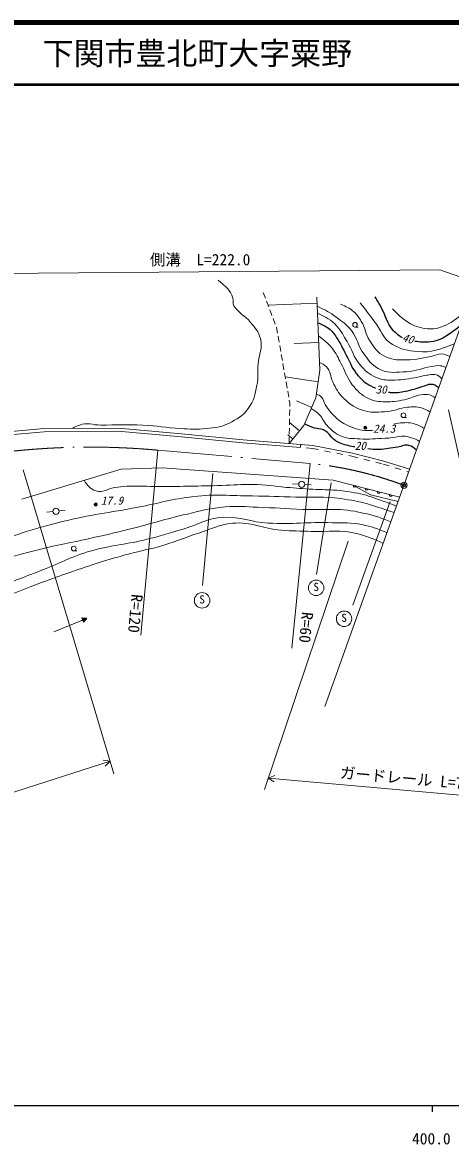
# Model space of a CAD drawing. Units: millimetres, scale not verified. Extents: x 40000 to 680000, y 20000 to 380000.
# Drawn here: x 401766 to 470948, y 198715 to 380000 of the extents above; entities that cross this region are included whole.
import ezdxf
from ezdxf.enums import TextEntityAlignment as Align

# ---------------------------------------------------------------- set-up
doc = ezdxf.new("R2010")
doc.units = ezdxf.units.MM
doc.header["$LTSCALE"] = 1000
doc.header["$PDMODE"] = 32
doc.header["$PDSIZE"] = 500
doc.linetypes.add('LONG_DASHED_DOTTED', pattern=[15.25, 12, -1.5, 0.25, -1.5])
for name, color, linetype, lineweight in [('M-BGD', 7, 'Continuous', 13), ('M-BMK', 2, 'LONG_DASHED_DOTTED', 13), ('M-STR-HTXT', 7, 'Continuous', 13), ('M-STR-STRC', 7, 'Continuous', 13), ('M-TTL', 2, 'Continuous', 140), ('M-TTL-BAND', 7, 'Continuous', 25), ('M-TTL-LINE', 7, 'Continuous', 50)]:
    doc.layers.add(name, color=color, linetype=linetype, lineweight=lineweight)
doc.layers.add('M-OTRS', color=6, linetype='Continuous')
doc.layers.add('M-TTL-TXT', color=7, linetype='Continuous')
doc.styles.add('ＭＳ ゴシック', font='')
doc.styles.get('ＭＳ ゴシック').set_extended_font_data('MS Gothic')

msp = doc.modelspace()

# ---------------------------------------------------------------- linework, layer by layer
at = {"layer": 'M-BGD'}
for p, q in [((441021, 335452), (440665, 336387)), ((449820, 323804), (449354, 335638)), ((441555, 334051), (441199, 334985)), ((449393, 334638), (441450, 334326)), ((442089, 332649), (441733, 333583)), ((442623, 331247), (442267, 332182)), ((442832, 330699), (442801, 330780)), ((442990, 329799), (442832, 330699)), ((455504, 330790), (456004, 330790)), ((443249, 328322), (443076, 329307)), ((449644, 328284), (445672, 328127)), ((443508, 326845), (443335, 327830)), ((443768, 325367), (443595, 326352)), ((444027, 323890), (443854, 324875)), ((444286, 322412), (444114, 323397)), ((449549, 321947), (444232, 322722)), ((449168, 319331), (449820, 323804)), ((444546, 320935), (444373, 321920)), ((444805, 319458), (444632, 320443)), ((447211, 314858), (449168, 319331)), ((444975, 318492), (444892, 318965)), ((444939, 316473), (444957, 317473)), ((444966, 317972), (444975, 318492)), ((448504, 317815), (446043, 318892)), ((444913, 314973), (444930, 315973)), ((463331, 316161), (463831, 316161)), ((396551, 313081), (405275, 313882)), ((405275, 313882), (417202, 313965)), ((417202, 313965), (427445, 313054)), ((444860, 311973), (447211, 314858)), ((444886, 313473), (444904, 314473)), ((446534, 314027), (444919, 315343)), ((427445, 313054), (437384, 312060)), ((437384, 312060), (446707, 311327)), ((445481, 312736), (444674, 313394)), ((444860, 311973), (444877, 312973)), ((446713, 311407), (446750, 311868)), ((448621, 311176), (447624, 311255)), ((448621, 311176), (449602, 310984)), ((450584, 310792), (451565, 310600)), ((452546, 310408), (453528, 310216)), ((454509, 310024), (454971, 309934)), ((454971, 309934), (455940, 309686)), ((456909, 309439), (457877, 309191)), ((458846, 308944), (459815, 308696)), ((460051, 308636), (461007, 308343)), ((401652, 302987), (417730, 307855)), ((417730, 307855), (424327, 308047)), ((424327, 308047), (451999, 306061)), ((461963, 308049), (462919, 307756)), ((463875, 307462), (464178, 307369)), ((445405, 305447), (446403, 305396)), ((447402, 305344), (448401, 305293)), ((451999, 306061), (462729, 303313)), ((455218, 305237), (458014, 303688)), ((458014, 303688), (462474, 302599)), ((405689, 300880), (406684, 300977)), ((407679, 301074), (408674, 301172)), ((410059, 294630), (410559, 294630)), ((406849, 281569), (411483, 283447)), ((411252, 283353), (411483, 283447)), ((412179, 283728), (411343, 283794)), ((411343, 283794), (411624, 283099)), ((411352, 283771), (411398, 283790)), ((411361, 283748), (411454, 283786)), ((411371, 283725), (411510, 283781)), ((411380, 283702), (411565, 283777)), ((411390, 283679), (411621, 283772)), ((411399, 283655), (411677, 283768)), ((411408, 283632), (411733, 283764)), ((411418, 283609), (411788, 283759)), ((411427, 283586), (411844, 283755)), ((411436, 283563), (411900, 283750)), ((411446, 283539), (411956, 283746)), ((411455, 283516), (412011, 283742)), ((411465, 283493), (412067, 283737)), ((411474, 283470), (412123, 283733)), ((411483, 283447), (412179, 283728)), ((411493, 283424), (412142, 283687)), ((411502, 283400), (412105, 283645)), ((411512, 283377), (412068, 283603)), ((411521, 283354), (412031, 283561)), ((411530, 283331), (411994, 283519)), ((411540, 283308), (411957, 283477)), ((411549, 283285), (411920, 283435)), ((411559, 283261), (411883, 283393)), ((411568, 283238), (411846, 283351)), ((411577, 283215), (411809, 283309)), ((411587, 283192), (411772, 283267)), ((411596, 283169), (411735, 283225)), ((411605, 283146), (411698, 283183)), ((411615, 283122), (411661, 283141)), ((411624, 283099), (412179, 283728))]:
    msp.add_line(p, q, dxfattribs=at)
msp.add_lwpolyline([(464325, 307847), (460186, 309118), (455081, 310422), (448689, 311672), (437428, 312558), (427492, 313551), (417222, 314465), (405250, 314382), (396486, 313577), (390246, 312523), (384115, 311247), (372483, 307785), (365025, 305013), (345882, 296395), (333141, 291044), (323417, 287353), (305904, 281892), (283801, 275408), (273266, 272685), (270698, 272368)], dxfattribs=at)
for centre, radius in [((455504, 331165), 375), ((463331, 316536), 375), ((457160, 314521), 100), ((457160, 314521), 80), ((457160, 314521), 60), ((457160, 314521), 40), ((457160, 314521), 20), ((457160, 314521), 20), ((446903, 305370), 500), ((407181, 301026), 500), ((413606, 302117), 100), ((413606, 302117), 80), ((413606, 302117), 60), ((413606, 302117), 40), ((413606, 302117), 20), ((413606, 302117), 20), ((410059, 295005), 375)]:
    msp.add_circle(centre, radius, dxfattribs=at)
for centre in [(455460, 305175), (457397, 304679), (459335, 304182), (461272, 303686)]:
    msp.add_arc(centre, 250, 165.63576, 345.63576, dxfattribs=at)
for points, knots in [([(409846, 314414), (410289, 314709), (410510, 314784), (410964, 314952), (412227, 315418), (413065, 314952), (414412, 314952), (417069, 314952), (418559, 315044), (421214, 314952), (423588, 314869), (424898, 314510), (427271, 314393), (428906, 314312), (429835, 314223), (431464, 314393), (432913, 314543), (433785, 314600), (435098, 315231), (436502, 315906), (437329, 316409), (438266, 317654), (439201, 318896), (439358, 319857), (439663, 321381), (439929, 322703), (439756, 323483), (439850, 324829), (439962, 326433), (440648, 327378), (440223, 328929), (439907, 330078), (439411, 330630), (438638, 331538), (437671, 332675), (436736, 332980), (435936, 334240), (435680, 334644), (435872, 334988), (435750, 335451), (435381, 336853), (434582, 337299), (433420, 338340)], [0, 0, 0, 0, 1, 1, 1, 2, 2, 2, 3, 3, 3, 4, 4, 4, 5, 5, 5, 6, 6, 6, 7, 7, 7, 8, 8, 8, 9, 9, 9, 10, 10, 10, 11, 11, 11, 12, 12, 12, 13, 13, 13, 14, 14, 14, 14]), ([(449412, 334169), (450874, 333437), (451367, 333202), (452488, 332382), (453510, 331634), (454122, 331222), (454921, 330240), (455996, 328922), (455900, 327722), (456965, 326396), (457875, 325263), (458348, 324419), (459691, 323865), (461188, 323247), (462209, 323509), (463827, 323573), (465436, 323637), (466273, 324164), (467866, 324400), (468415, 324482), (468731, 324635), (469278, 324546), (469655, 324485), (469827, 324428), (470210, 324248)], [0, 0, 0, 0, 1, 1, 1, 2, 2, 2, 3, 3, 3, 4, 4, 4, 5, 5, 5, 6, 6, 6, 7, 7, 7, 8, 8, 8, 8]), ([(470854, 326048), (470325, 326302), (470062, 326401), (469521, 326444), (468841, 326498), (468490, 326175), (467818, 326055), (466007, 325733), (464984, 325421), (463146, 325471), (461832, 325507), (460992, 325590), (459885, 326298), (458887, 326938), (458552, 327602), (457890, 328586), (457148, 329687), (457223, 330569), (456527, 331700), (456123, 332358), (455877, 332733), (455311, 333258), (454605, 333911), (454159, 334062), (453169, 334474)], [0, 0, 0, 0, 1, 1, 1, 2, 2, 2, 3, 3, 3, 4, 4, 4, 5, 5, 5, 6, 6, 6, 7, 7, 7, 8, 8, 8, 8]), ([(471585, 328095), (469139, 327187), (467964, 326586), (465579, 326834), (463969, 327001), (462988, 327140), (461589, 327953), (459938, 328912), (459739, 330288), (458571, 331798), (457692, 332934), (457415, 333295), (456333, 334718)], [0, 0, 0, 0, 1, 1, 1, 2, 2, 2, 3, 3, 3, 4, 4, 4, 4]), ([(473440, 333284), (471240, 331628), (469499, 330132), (466699, 330581), (464381, 330953), (463145, 332081), (461589, 333744)], [0, 0, 0, 0, 1, 1, 1, 2, 2, 2, 2]), ([(469549, 322399), (469319, 322690), (469156, 322816), (468840, 322989), (468222, 323326), (467741, 323036), (467039, 322989), (466284, 322938), (465889, 322719), (465141, 322600), (463725, 322374), (462925, 322214), (461491, 322210), (460469, 322208), (459848, 322238), (458912, 322648), (457710, 323175), (457136, 323743), (456284, 324741), (455212, 325997), (455106, 327035), (454240, 328440), (453628, 329432), (453374, 330064), (452585, 330922), (451584, 332010), (450922, 332294), (449456, 333051)], [0, 0, 0, 0, 1, 1, 1, 2, 2, 2, 3, 3, 3, 4, 4, 4, 5, 5, 5, 6, 6, 6, 7, 7, 7, 8, 8, 8, 9, 9, 9, 9]), ([(468455, 319337), (468120, 319599), (467948, 319703), (467575, 319826), (467051, 319998), (466710, 319892), (466163, 319826), (465082, 319694), (464557, 319247), (463487, 319047), (462265, 318819), (461565, 318672), (460323, 318706), (459276, 318736), (458642, 318794), (457695, 319242), (456476, 319818), (455910, 320428), (455067, 321480), (454206, 322556), (454066, 323383), (453413, 324595), (452888, 325569), (452683, 326170), (452050, 327077), (451596, 327727), (451237, 328017), (450639, 328537), (450248, 328876), (450103, 328995), (449601, 329358)], [0, 0, 0, 0, 1, 1, 1, 2, 2, 2, 3, 3, 3, 4, 4, 4, 5, 5, 5, 6, 6, 6, 7, 7, 7, 8, 8, 8, 9, 9, 9, 10, 10, 10, 10]), ([(449770, 325076), (450276, 324865), (450500, 324702), (450882, 324352), (451642, 323655), (451438, 322838), (451904, 321918), (452462, 320818), (452765, 320144), (453656, 319290), (454788, 318205), (455600, 317665), (457111, 317246), (458486, 316865), (459339, 317042), (460761, 317149), (462040, 317245), (462693, 317748), (463973, 317830), (464866, 317888), (465409, 318006), (466261, 317733), (466832, 317550), (467086, 317424), (467640, 317056)], [0, 0, 0, 0, 1, 1, 1, 2, 2, 2, 3, 3, 3, 4, 4, 4, 5, 5, 5, 6, 6, 6, 7, 7, 7, 8, 8, 8, 8]), ([(458431, 314123), (458289, 314105), (458141, 314091), (457987, 314083), (456673, 314014), (455886, 314195), (454678, 314716), (453680, 315146), (453123, 315470), (452342, 316225), (451603, 316938), (451224, 317393), (450687, 318268), (450412, 318718), (450497, 319135), (450103, 319485), (449823, 319735), (449632, 319823), (449257, 319941)], [0, 0, 0, 0, 1, 1, 1, 2, 2, 2, 3, 3, 3, 4, 4, 4, 5, 5, 5, 6, 6, 6, 6]), ([(448413, 317606), (448934, 317328), (449118, 317191), (449519, 316857), (450250, 316250), (450331, 315606), (450979, 314911), (451718, 314118), (452188, 313668), (453169, 313207), (454284, 312684), (455056, 312808), (456284, 312721), (457877, 312608), (458775, 312781), (460372, 312818), (462045, 312857), (463079, 313479), (464655, 312915), (465178, 312728), (465435, 312647), (465946, 312315)], [0, 0, 0, 0, 1, 1, 1, 2, 2, 2, 3, 3, 3, 4, 4, 4, 5, 5, 5, 6, 6, 6, 7, 7, 7, 7]), ([(466685, 314383), (466157, 314743), (465920, 314855), (465385, 315057), (464455, 315406), (463845, 315368), (462854, 315300), (462441, 315271), (462073, 315205), (461731, 315118)], [0, 0, 0, 0, 1, 1, 1, 2, 2, 2, 3, 3, 3, 3]), ([(462214, 301873), (458639, 303153), (457518, 303759), (454342, 304209), (453650, 304307), (453261, 304364), (452564, 304414), (451057, 304521), (450208, 304492), (448700, 304585), (447017, 304688), (446074, 304758), (444392, 304892), (442281, 305062), (441109, 305346), (438990, 305371), (437040, 305394), (435949, 305253), (433999, 305200), (430047, 305092), (427832, 305048), (423878, 305029), (421822, 305020), (420668, 305157), (418613, 305063), (417835, 305028), (417400, 304977), (416630, 304858), (415463, 304678), (414773, 303927), (413656, 304311), (412698, 304640), (412266, 305210), (411719, 306035)], [0, 0, 0, 0, 1, 1, 1, 2, 2, 2, 3, 3, 3, 4, 4, 4, 5, 5, 5, 6, 6, 6, 7, 7, 7, 8, 8, 8, 9, 9, 9, 10, 10, 10, 11, 11, 11, 11]), ([(322668, 245497), (323541, 246120), (323825, 246390), (324484, 247053), (325738, 248315), (325904, 249447), (326990, 250856), (327851, 251971), (328487, 252478), (329583, 253363), (331574, 254967), (332967, 255482), (335029, 256993), (337599, 258876), (338903, 260114), (341253, 262266), (344175, 264943), (345678, 266584), (348513, 269354), (349999, 270805), (350710, 271754), (352317, 273071), (355301, 275517), (357379, 276327), (360615, 278430), (364235, 280782), (366185, 282222), (369864, 284480), (372480, 286086), (373950, 286990), (376692, 288370), (379690, 289879), (381423, 290630), (384558, 291828), (388847, 293466), (391334, 294152), (395709, 295544), (400553, 297086), (403216, 298144), (408156, 299348), (412897, 300503), (415637, 300765), (420430, 301682), (423942, 302353), (425868, 302995), (429419, 303410), (433108, 303841), (435214, 303524), (438928, 303497), (441663, 303477), (443195, 303406), (445929, 303324), (448766, 303239), (450375, 303423), (453190, 303065), (456652, 302624), (457971, 302114), (461836, 300816)], [0, 0, 0, 0, 1, 1, 1, 2, 2, 2, 3, 3, 3, 4, 4, 4, 5, 5, 5, 6, 6, 6, 7, 7, 7, 8, 8, 8, 9, 9, 9, 10, 10, 10, 11, 11, 11, 12, 12, 12, 13, 13, 13, 14, 14, 14, 15, 15, 15, 16, 16, 16, 17, 17, 17, 18, 18, 18, 19, 19, 19, 19]), ([(461310, 299344), (458999, 300224), (458167, 300446), (456085, 300892), (452634, 301633), (450585, 301167), (447059, 301337), (444215, 301473), (442623, 301593), (439777, 301679), (437734, 301740), (436582, 301920), (434546, 301747), (432121, 301541), (430798, 301125), (428426, 300585), (424724, 299742), (422706, 299047), (419023, 298123), (416523, 297495), (415110, 297191), (412596, 296619), (409035, 295808), (407002, 295517), (403467, 294601), (398681, 293362), (396034, 292531), (391330, 291011), (388319, 290039), (386530, 289733), (383671, 288379), (380357, 286809), (378652, 285625), (375534, 283695), (372743, 281967), (371266, 280865), (368491, 279113), (364099, 276340), (361372, 275204), (357105, 272241), (354809, 270646), (353523, 269742), (351361, 267967), (346465, 263948), (344005, 261361), (339087, 257368), (336277, 255087), (334267, 254347), (331634, 251864), (328949, 249332), (328079, 248083), (325616, 244581)], [0, 0, 0, 0, 1, 1, 1, 2, 2, 2, 3, 3, 3, 4, 4, 4, 5, 5, 5, 6, 6, 6, 7, 7, 7, 8, 8, 8, 9, 9, 9, 10, 10, 10, 11, 11, 11, 12, 12, 12, 13, 13, 13, 14, 14, 14, 15, 15, 15, 16, 16, 16, 17, 17, 17, 17]), ([(377220, 279888), (378153, 280620), (379126, 281339), (380423, 282122), (382852, 283588), (384295, 284292), (386919, 285370), (390451, 286821), (392643, 287032), (396253, 288276), (399473, 289386), (401243, 290103), (404424, 291319), (407746, 292589), (409488, 293646), (412903, 294635), (416151, 295577), (418096, 295584), (421383, 296379), (423889, 296986), (425262, 297449), (427742, 298157), (430270, 298879), (431579, 299889), (434204, 300038), (437067, 300199), (438623, 299256), (441486, 299114), (445515, 298916), (447780, 299290), (451812, 299183), (453698, 299133), (454784, 299253), (456632, 298875), (458259, 298543), (458898, 298303), (460676, 297570)], [0, 0, 0, 0, 1, 1, 1, 2, 2, 2, 3, 3, 3, 4, 4, 4, 5, 5, 5, 6, 6, 6, 7, 7, 7, 8, 8, 8, 9, 9, 9, 10, 10, 10, 11, 11, 11, 12, 12, 12, 12]), ([(460058, 295840), (458317, 296693), (457624, 296925), (455983, 297371), (453130, 298145), (451380, 297657), (448427, 297781), (446531, 297861), (445464, 297806), (443572, 297952), (440478, 298190), (438795, 299397), (435708, 299080), (433509, 298855), (432378, 298179), (430272, 297507), (428051, 296799), (426862, 296235), (424631, 295559), (422138, 294803), (420676, 294620), (418169, 293918), (416411, 293425), (415424, 293152), (413690, 292584), (410222, 291448), (408294, 290767), (404869, 289507), (402148, 288506), (400659, 287849), (397928, 286874), (394389, 285610), (392242, 285341), (388800, 283831), (385016, 282172), (383073, 280856), (379568, 278669), (379059, 278351), (378590, 278054), (378148, 277769)], [0, 0, 0, 0, 1, 1, 1, 2, 2, 2, 3, 3, 3, 4, 4, 4, 5, 5, 5, 6, 6, 6, 7, 7, 7, 8, 8, 8, 9, 9, 9, 10, 10, 10, 11, 11, 11, 12, 12, 12, 13, 13, 13, 13])]:
    msp.add_open_spline(points, degree=3, knots=knots, dxfattribs=at)
at = {"layer": 'M-BGD', "lineweight": 25}
for points, knots in [([(463175, 329056), (462671, 329317), (462197, 329679), (461735, 330192), (460583, 331466), (460534, 332589), (459691, 334085), (459335, 334716), (459221, 334923), (458766, 335691)], [0, 0, 0, 0, 1, 1, 1, 2, 2, 2, 3, 3, 3, 3]), ([(449519, 331444), (450328, 331134), (450668, 331013), (451271, 330532), (451829, 330088), (452077, 329753), (452488, 329170), (453237, 328105), (453455, 327384), (454094, 326250), (454838, 324929), (455019, 324012), (456041, 322892), (456827, 322029), (457367, 321583), (458425, 321091), (458567, 321026), (458701, 320964), (458831, 320906)], [0, 0, 0, 0, 1, 1, 1, 2, 2, 2, 3, 3, 3, 4, 4, 4, 5, 5, 5, 6, 6, 6, 6]), ([(472631, 331021), (470482, 329436), (469046, 328140), (466407, 328342), (465979, 328375), (465579, 328412), (465200, 328465)], [0, 0, 0, 0, 1, 1, 1, 2, 2, 2, 2]), ([(460940, 320270), (461113, 320247), (461295, 320229), (461491, 320215), (462484, 320145), (463051, 320289), (464022, 320507), (465102, 320750), (465688, 320965), (466747, 321286), (467110, 321396), (467294, 321553), (467672, 321578), (468254, 321616), (468556, 321342), (469049, 320999)], [0, 0, 0, 0, 1, 1, 1, 2, 2, 2, 3, 3, 3, 4, 4, 4, 5, 5, 5, 5]), ([(455474, 311416), (455327, 311444), (455176, 311473), (455019, 311504), (454080, 311686), (453548, 311829), (452683, 312234), (451620, 312731), (451465, 313700), (450395, 314181), (449865, 314419), (449493, 314308), (448935, 314473), (448286, 314664), (448049, 314794), (447340, 315152)], [0, 0, 0, 0, 1, 1, 1, 2, 2, 2, 3, 3, 3, 4, 4, 4, 5, 5, 5, 5]), ([(465436, 310888), (465018, 311289), (464757, 311496), (464217, 311650), (463534, 311844), (463120, 311498), (462416, 311407), (461219, 311251), (460557, 311027), (459350, 311017), (458674, 311012), (458115, 311036), (457583, 311088)], [0, 0, 0, 0, 1, 1, 1, 2, 2, 2, 3, 3, 3, 4, 4, 4, 4])]:
    msp.add_open_spline(points, degree=3, knots=knots, dxfattribs=at)
at = {"layer": 'M-BGD'}
for p in [(457160, 314521), (413606, 302117)]:
    msp.add_point(p, dxfattribs=at)
at = {"layer": 'M-BMK'}
msp.add_line((423625, 310898), (448243, 308751), dxfattribs=at)
at = {"layer": 'M-BMK', "linetype": 'Continuous'}
msp.add_circle((463413, 305228), 500, dxfattribs=at)
at = {"layer": 'M-BMK'}
for centre, radius, start, end in [((412716, 191394), 120000, 84.78434, 113.65965), ((442371, 249039), 60000, 69.94761, 84.38414)]:
    msp.add_arc(centre, radius, start, end, dxfattribs=at)
at = {"layer": 'M-OTRS'}
msp.add_point((463413, 305228), dxfattribs=at)
at = {"layer": 'M-STR-HTXT'}
for p, q in [((469241, 340016), (371181, 339256)), ((575298, 302460), (469241, 340016)), ((450645, 269500), (473898, 334568)), ((483572, 259310), (470619, 317432)), ((423625, 310898), (420897, 281022)), ((448243, 308751), (445307, 278895)), ((401880, 307727), (416537, 258634)), ((432537, 307107), (430863, 289045)), ((451655, 305609), (449276, 290807)), ((461170, 302613), (455179, 285874)), ((454389, 296201), (440870, 256073)), ((324723, 231384), (415941, 260631)), ((415941, 260631), (414830, 260821)), ((415941, 260631), (415147, 259831)), ((441488, 257908), (442530, 258337)), ((441488, 257908), (486748, 253879)), ((441488, 257908), (442438, 257301))]:
    msp.add_line(p, q, dxfattribs=at)
at = {"layer": 'M-STR-STRC'}
for centre in [(449225, 288652), (430797, 286631), (453742, 283659)]:
    msp.add_circle(centre, 1250, dxfattribs=at)
at = {"layer": 'M-TTL'}
msp.add_line((680000, 380000), (40000, 380000), dxfattribs=at)
at = {"layer": 'M-TTL-BAND'}
for p, q in [((40000, 205000), (579000, 205000)), ((468000, 205000), (468000, 204000))]:
    msp.add_line(p, q, dxfattribs=at)
at = {"layer": 'M-TTL-LINE'}
msp.add_line((40000, 370000), (680000, 370000), dxfattribs=at)

# ---------------------------------------------------------------- texts
at = {"layer": 'M-BGD', "style": 'ＭＳ ゴシック', "oblique": 15}
msp.add_text('40', height=1320, rotation=343.578, dxfattribs=at).set_placement((463776, 327913), align=Align.BOTTOM_CENTER)
for s, p in [('30', (459731, 319644)), ('24.3', (460231, 313318)), ('20', (456374, 310552)), ('17.9', (416235, 301694))]:
    msp.add_text(s, height=1320, dxfattribs=at).set_placement(p, align=Align.BOTTOM_CENTER)
at = {"layer": 'M-STR-HTXT', "style": 'ＭＳ ゴシック'}
msp.add_text('側溝\u3000L=222.0', height=1833, dxfattribs=at).set_placement((430479, 340215), align=Align.BOTTOM_CENTER)
for s, rotation, p in [('R=120', 264.784, (418564, 284638)), ('R=60', 264.384, (446154, 282401)), ('ガードレール L=7.0', 354.913, (464162, 256391))]:
    msp.add_text(s, height=1833, rotation=rotation, dxfattribs=at).set_placement(p, align=Align.BOTTOM_CENTER)
at = {"layer": 'M-STR-STRC', "style": 'ＭＳ ゴシック'}
for p in [(449225, 287752), (430797, 285731), (453742, 282759)]:
    msp.add_text('S', height=1320, dxfattribs=at).set_placement(p, align=Align.BOTTOM_CENTER)
at = {"layer": 'M-TTL-BAND', "style": 'ＭＳ ゴシック'}
msp.add_text('400.0', height=1833, dxfattribs=at).set_placement((467844, 198195), align=Align.BOTTOM_CENTER)
at = {"layer": 'M-TTL-TXT', "style": 'ＭＳ ゴシック'}
msp.add_text('下関市豊北町大字粟野', height=3666, dxfattribs=at).set_placement((405024, 375000), align=Align.MIDDLE_LEFT)

doc.saveas('drawing.dxf')
